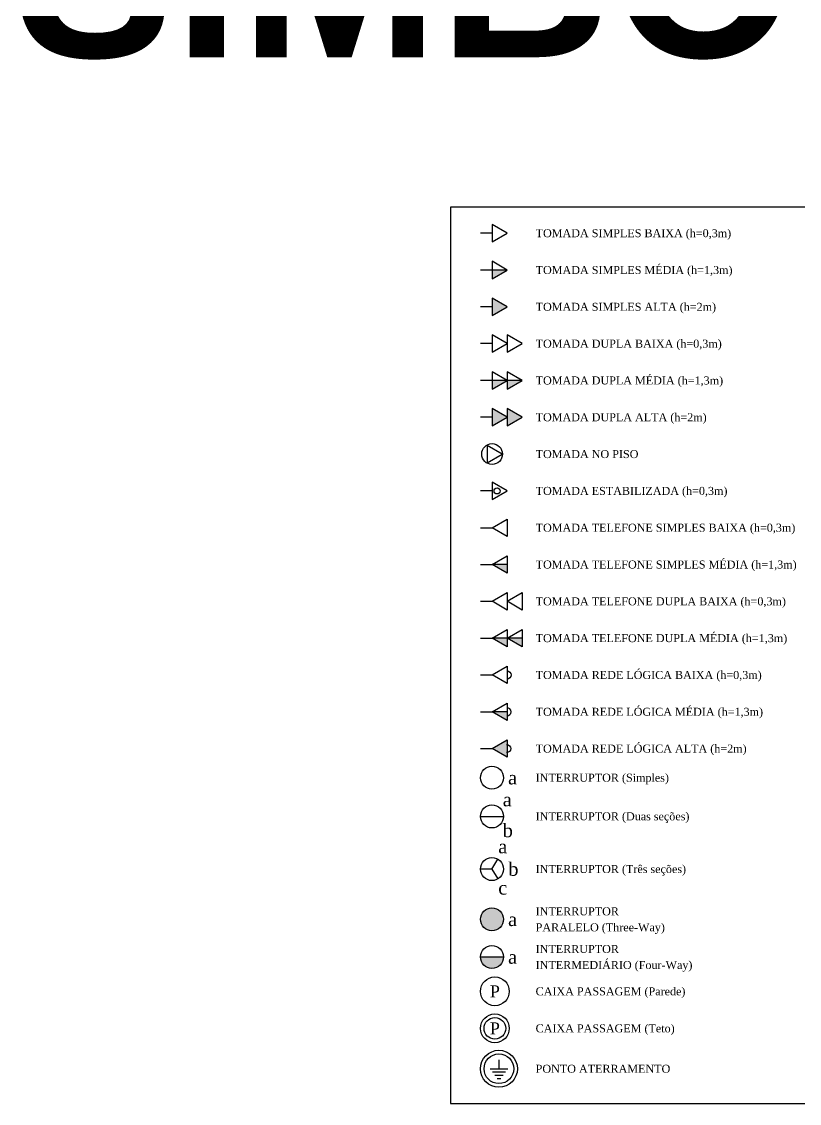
# Model space of a CAD drawing. Extents: x -175055 to -48386, y 10342 to 134050.
# Drawn here: x -114796 to -107964, y 111756 to 121259 of the extents above; entities that cross this region are included whole.
import ezdxf
from ezdxf.enums import TextEntityAlignment as Align

# ---------------------------------------------------------------- set-up
doc = ezdxf.new("R2010")
doc.units = 0
doc.header["$LTSCALE"] = 50
doc.header["$MEASUREMENT"] = 0
doc.layers.get('0').update_dxf_attribs({"linetype": 'CONTINUOUS'})
doc.layers.add('SIMBOLOGIA', color=1, linetype='CONTINUOUS')
doc.layers.add('TX-GM', color=3, linetype='CONTINUOUS')
doc.styles.add('JMS1', font='times.ttf')
doc.styles.add('JMS2', font='times.ttf')
doc.styles.add('SANSSERIFBOLD', font='sasb____.pfb')

# ---------------------------------------------------------------- blocks, each defined once
blk = doc.blocks.new('A$C7A1A14DC')
at = {"layer": 'SIMBOLOGIA'}
blk.add_line((0.0968, 0), (0, 0), dxfattribs=at)
blk.add_lwpolyline([(0.2219, 0), (0.0968, 0.0723), (0.0968, -0.0723)], close=True, dxfattribs=at)
at = {"layer": 'SIMBOLOGIA', "linetype": 'Continuous', "style": 'JMS1'}
blk.add_attdef('POT', text='', height=0.08, dxfattribs=at).set_placement((0.177, 0.1099), align=Align.MIDDLE_LEFT)
blk.add_attdef('CIRC.', (0.177, -0.1449), '', height=0.08, dxfattribs=at)
blk = doc.blocks.new('A$C04520402')
at = {"layer": 'SIMBOLOGIA', "linetype": 'Continuous'}
blk.add_hatch(color=256, dxfattribs=at).paths.add_polyline_path([(0.0968, -0.0723), (0.2219, 0), (0.0968, 0)])
at = {"layer": 'SIMBOLOGIA'}
blk.add_line((0.0968, 0), (0, 0), dxfattribs=at)
at = {"layer": 'SIMBOLOGIA', "linetype": 'Continuous'}
blk.add_line((0.2219, 0), (0.0968, 0), dxfattribs=at)
at = {"layer": 'SIMBOLOGIA'}
blk.add_lwpolyline([(0.2219, 0), (0.0968, 0.0723), (0.0968, -0.0723)], close=True, dxfattribs=at)
at = {"layer": 'SIMBOLOGIA', "linetype": 'Continuous', "style": 'JMS1'}
blk.add_attdef('POT', text='', height=0.08, dxfattribs=at).set_placement((0.177, 0.1099), align=Align.MIDDLE_LEFT)
blk.add_attdef('CIRC.', (0.177, -0.1449), '', height=0.08, dxfattribs=at)
blk = doc.blocks.new('A$C3018671F')
at = {"layer": 'SIMBOLOGIA'}
blk.add_hatch(color=256, dxfattribs=at).paths.add_polyline_path([(0.0968, 0.0723), (0.0968, -0.0723), (0.2219, 0)])
blk.add_line((0.0968, 0), (0, 0), dxfattribs=at)
blk.add_lwpolyline([(0.2219, 0), (0.0968, 0.0723), (0.0968, -0.0723)], close=True, dxfattribs=at)
at = {"layer": 'SIMBOLOGIA', "linetype": 'Continuous', "style": 'JMS1'}
blk.add_attdef('POT', text='', height=0.08, dxfattribs=at).set_placement((0.177, 0.1099), align=Align.MIDDLE_LEFT)
blk.add_attdef('CIRC.', (0.177, -0.1449), '', height=0.08, dxfattribs=at)
blk = doc.blocks.new('A$C2AD67FED')
at = {"layer": 'SIMBOLOGIA', "linetype": 'Continuous'}
blk.add_circle((60, 0), 60, dxfattribs=at)
at = {"layer": 'SIMBOLOGIA', "linetype": 'Continuous', "style": 'JMS1'}
blk.add_attdef('CIRC.1', text='', height=70, dxfattribs=at).set_placement((143.7, 0), align=Align.MIDDLE_LEFT)
blk = doc.blocks.new('A$C046C75A3')
at = {"layer": 'SIMBOLOGIA', "linetype": 'Continuous'}
blk.add_hatch(color=256, dxfattribs=at).paths.add_polyline_path([(0, 0, 1), (120, 0)])
blk.add_line((0, 0), (120, 0), dxfattribs=at)
blk.add_circle((60, 0), 60, dxfattribs=at)
at = {"layer": 'SIMBOLOGIA', "linetype": 'Continuous', "style": 'JMS1'}
blk.add_attdef('CIRC.1', text='', height=70, dxfattribs=at).set_placement((143.7, 0), align=Align.MIDDLE_LEFT)
blk = doc.blocks.new('A$C03AD7B86')
at = {"linetype": 'Continuous'}
for radius in [60, 45]:
    blk.add_circle((0, 0), radius, dxfattribs=at)
at = {"linetype": 'Continuous', "style": 'JMS1'}
blk.add_text('P', height=50, dxfattribs=at).set_placement((0, 0), align=Align.MIDDLE_CENTER)
blk = doc.blocks.new('A$C4C972E47')
at = {"layer": 'SIMBOLOGIA', "linetype": 'Continuous'}
blk.add_circle((60, 0), 60, dxfattribs=at)
at = {"layer": 'SIMBOLOGIA', "linetype": 'Continuous', "style": 'JMS1'}
blk.add_text('P', height=50, dxfattribs=at).set_placement((60, 0), align=Align.MIDDLE_CENTER)
blk = doc.blocks.new('A$C70187CAC')
at = {"linetype": 'Continuous'}
for p, q in [((-0.0557, 0), (0.0557, 0)), ((0, 0.0563), (0, 0)), ((-0.041, -0.0203), (0.041, -0.0203)), ((-0.0262, -0.0405), (0.0262, -0.0405)), ((-0.0115, -0.0608), (0.0115, -0.0608))]:
    blk.add_line(p, q, dxfattribs=at)
for radius in [0.1155, 0.093]:
    blk.add_circle((0, 0), radius, dxfattribs=at)
blk = doc.blocks.new('A$C1CAD7E8E')
at = {"layer": 'SIMBOLOGIA'}
blk.add_line((0, -0.0968), (0, 0), dxfattribs=at)
blk.add_lwpolyline([(0, -0.2219), (0.0723, -0.0968), (-0.0723, -0.0968)], close=True, dxfattribs=at)
at = {"layer": 'SIMBOLOGIA', "linetype": 'Continuous'}
blk.add_circle((0, -0.1385), 0.0253, dxfattribs=at)
at = {"layer": 'SIMBOLOGIA', "linetype": 'Continuous', "style": 'JMS1'}
blk.add_attdef('CIRC.', text='', height=0.08, dxfattribs=at).set_placement((-0.0711, -0.1989), align=Align.RIGHT)
blk.add_attdef('POT', text='', height=0.08, dxfattribs=at).set_placement((0, -0.2628), align=Align.TOP_CENTER)
blk = doc.blocks.new('A$C09D210CD')
at = {"layer": 'SIMBOLOGIA', "linetype": 'Continuous'}
blk.add_line((0, 0), (120, 0), dxfattribs=at)
blk.add_circle((60, 0), 60, dxfattribs=at)
at = {"layer": 'SIMBOLOGIA', "linetype": 'Continuous', "style": 'JMS1'}
blk.add_attdef('CIRC.1', text='', height=70, dxfattribs=at).set_placement((116.1, 31.6), align=Align.BOTTOM_LEFT)
blk.add_attdef('CIRC.2', text='', height=70, dxfattribs=at).set_placement((116.1, -38.1), align=Align.TOP_LEFT)
blk = doc.blocks.new('A$C0844385A')
at = {"layer": 'SIMBOLOGIA'}
blk.add_lwpolyline([(62.6, 0), (-31.3, 54.2), (-31.3, -54.2)], close=True, dxfattribs=at)
blk.add_circle((0, 0), 65, dxfattribs=at)
at = {"layer": 'SIMBOLOGIA', "linetype": 'Continuous', "style": 'JMS1'}
blk.add_attdef('POT', text='', height=60, dxfattribs=at).set_placement((41.2, 82.4), align=Align.MIDDLE_LEFT)
blk.add_attdef('CIRC.', (41.2, -108.7), '', height=60, dxfattribs=at)
blk = doc.blocks.new('A$C2E1423AF')
at = {"layer": 'SIMBOLOGIA'}
for points in [[(72.6, 54.2), (72.6, -54.2), (166.4, 0)], [(166.4, 54.2), (166.4, -54.2), (260.3, 0)]]:
    blk.add_hatch(color=256, dxfattribs=at).paths.add_polyline_path(points)
blk.add_line((72.6, 0), (0, 0), dxfattribs=at)
for points in [[(166.4, 0), (72.6, 54.2), (72.6, -54.2)], [(260.3, 0), (166.4, 54.2), (166.4, -54.2)]]:
    blk.add_lwpolyline(points, close=True, dxfattribs=at)
at = {"layer": 'SIMBOLOGIA', "linetype": 'Continuous', "style": 'JMS1'}
blk.add_attdef('POT', text='', height=60, dxfattribs=at).set_placement((195.5, 82.4), align=Align.MIDDLE_LEFT)
blk.add_attdef('CIRC.', (86.3, -123.1), '', height=60, dxfattribs=at)
blk = doc.blocks.new('A$C23953070')
at = {"layer": 'SIMBOLOGIA', "linetype": 'Continuous'}
for points in [[(72.6, -54.2), (166.4, 0), (72.6, 0)], [(166.4, -54.2), (260.3, 0), (166.4, 0)]]:
    blk.add_hatch(color=256, dxfattribs=at).paths.add_polyline_path(points)
at = {"layer": 'SIMBOLOGIA'}
blk.add_line((72.6, 0), (0, 0), dxfattribs=at)
at = {"layer": 'SIMBOLOGIA', "linetype": 'Continuous'}
for p, q in [((166.4, 0), (72.6, 0)), ((260.3, 0), (166.4, 0))]:
    blk.add_line(p, q, dxfattribs=at)
at = {"layer": 'SIMBOLOGIA'}
for points in [[(166.4, 0), (72.6, 54.2), (72.6, -54.2)], [(260.3, 0), (166.4, 54.2), (166.4, -54.2)]]:
    blk.add_lwpolyline(points, close=True, dxfattribs=at)
at = {"layer": 'SIMBOLOGIA', "linetype": 'Continuous', "style": 'JMS1'}
blk.add_attdef('POT', text='', height=60, dxfattribs=at).set_placement((195.5, 82.4), align=Align.MIDDLE_LEFT)
blk.add_attdef('CIRC.', (86.3, -123.1), '', height=60, dxfattribs=at)
blk = doc.blocks.new('A$C6A1A07AC')
at = {"layer": 'SIMBOLOGIA'}
blk.add_line((72.6, 0), (0, 0), dxfattribs=at)
for points in [[(166.4, 0), (72.6, 54.2), (72.6, -54.2)], [(260.3, 0), (166.4, 54.2), (166.4, -54.2)]]:
    blk.add_lwpolyline(points, close=True, dxfattribs=at)
at = {"layer": 'SIMBOLOGIA', "linetype": 'Continuous', "style": 'JMS1'}
blk.add_attdef('POT', text='', height=60, dxfattribs=at).set_placement((195.5, 82.4), align=Align.MIDDLE_LEFT)
blk.add_attdef('CIRC.', (86.3, -123.1), '', height=60, dxfattribs=at)
blk = doc.blocks.new('A$C57CA5F4A')
at = {"layer": 'SIMBOLOGIA', "linetype": 'Continuous'}
blk.add_hatch(color=256, dxfattribs=at).paths.add_polyline_path([(0.2219, -0.0723), (0.2219, 0), (0.0968, 0)])
at = {"layer": 'SIMBOLOGIA'}
blk.add_line((0, 0), (0.0968, 0), dxfattribs=at)
at = {"layer": 'SIMBOLOGIA', "linetype": 'Continuous'}
blk.add_line((0.2219, 0), (0.0968, 0), dxfattribs=at)
at = {"layer": 'SIMBOLOGIA'}
blk.add_lwpolyline([(0.0968, 0), (0.2219, 0.0723), (0.2219, -0.0723)], close=True, dxfattribs=at)
blk = doc.blocks.new('A$C5E7A017F')
at = {"layer": 'SIMBOLOGIA', "linetype": 'Continuous'}
blk.add_hatch(color=256, dxfattribs=at).paths.add_polyline_path([(0.2219, -0.0723), (0.2219, 0), (0.0968, 0)])
at = {"layer": 'SIMBOLOGIA'}
blk.add_line((0, 0), (0.0968, 0), dxfattribs=at)
at = {"layer": 'SIMBOLOGIA', "linetype": 'Continuous'}
blk.add_line((0.2219, 0), (0.0968, 0), dxfattribs=at)
at = {"layer": 'SIMBOLOGIA'}
blk.add_lwpolyline([(0.0968, 0), (0.2219, 0.0723), (0.2219, -0.0723)], close=True, dxfattribs=at)
at = {"layer": 'SIMBOLOGIA', "linetype": 'Continuous'}
blk.add_arc((0.2219, 0), 0.0335, 270, 90, dxfattribs=at)
blk = doc.blocks.new('A$C0BF17BE3')
at = {"layer": 'SIMBOLOGIA', "linetype": 'Continuous'}
blk.add_hatch(color=256, dxfattribs=at).paths.add_polyline_path([(-0.0968, 0), (-0.2219, 0.0723), (-0.2219, -0.0723)])
at = {"layer": 'SIMBOLOGIA'}
blk.add_line((0, 0), (-0.0968, 0), dxfattribs=at)
blk.add_lwpolyline([(-0.0968, 0), (-0.2219, 0.0723), (-0.2219, -0.0723)], close=True, dxfattribs=at)
at = {"layer": 'SIMBOLOGIA', "linetype": 'Continuous'}
blk.add_arc((-0.2183, 0), 0.0335, 90, 270, dxfattribs=at)
blk = doc.blocks.new('A$C5F2E4564')
at = {"layer": 'SIMBOLOGIA'}
blk.add_line((0, 0), (-0.0968, 0), dxfattribs=at)
blk.add_lwpolyline([(-0.0968, 0), (-0.2219, 0.0723), (-0.2219, -0.0723)], close=True, dxfattribs=at)
at = {"layer": 'SIMBOLOGIA', "linetype": 'Continuous'}
blk.add_arc((-0.2219, 0), 0.0335, 90, 270, dxfattribs=at)
blk = doc.blocks.new('A$C7967052A')
at = {"layer": 'SIMBOLOGIA'}
blk.add_line((0, 0), (-0.0968, 0), dxfattribs=at)
blk.add_lwpolyline([(-0.0968, 0), (-0.2219, 0.0723), (-0.2219, -0.0723)], close=True, dxfattribs=at)
blk = doc.blocks.new('A$C7001172B')
at = {"layer": 'SIMBOLOGIA', "linetype": 'Continuous'}
blk.add_hatch(color=256, dxfattribs=at).paths.add_polyline_path([(0, 0, 1), (120, 0, 1)])
blk.add_circle((60, 0), 60, dxfattribs=at)
at = {"layer": 'SIMBOLOGIA', "linetype": 'Continuous', "style": 'JMS1'}
blk.add_attdef('CIRC.1', text='', height=70, dxfattribs=at).set_placement((143.7, 0), align=Align.MIDDLE_LEFT)
blk = doc.blocks.new('A$C07894F55')
at = {"layer": 'SIMBOLOGIA', "linetype": 'Continuous'}
for q in [(108.4, 62.1), (0, 0), (108.4, -62.1)]:
    blk.add_line((72, 0), q, dxfattribs=at)
blk.add_ellipse((72, 0), major_axis=(-72, 0), ratio=1, start_param=3.141593, end_param=9.424778, dxfattribs=at)
at = {"layer": 'SIMBOLOGIA', "linetype": 'Continuous', "style": 'JMS1', "width": 1}
blk.add_attdef('CIRC.1', text='', height=84, dxfattribs=at).set_placement((111.2, 73.2), align=Align.BOTTOM_LEFT)
blk.add_attdef('CIRC.2', text='', height=84, dxfattribs=at).set_placement((174, 0), align=Align.MIDDLE_LEFT)
blk.add_attdef('CIRC.3', text='', height=84, dxfattribs=at).set_placement((111.2, -76), align=Align.TOP_LEFT)
blk = doc.blocks.new('A$C1C607F6D')
at = {"layer": 'SIMBOLOGIA'}
blk.add_line((0, 0), (72.6, 0), dxfattribs=at)
for points in [[(72.6, 0), (166.4, 54.2), (166.4, -54.2)], [(166.4, 0), (260.3, 54.2), (260.3, -54.2)]]:
    blk.add_lwpolyline(points, close=True, dxfattribs=at)
blk = doc.blocks.new('A$C183B7FAC')
at = {"layer": 'SIMBOLOGIA', "linetype": 'Continuous'}
for points in [[(166.4, -54.2), (166.4, 0), (72.6, 0)], [(260.3, -54.2), (260.3, 0), (166.4, 0)]]:
    blk.add_hatch(color=256, dxfattribs=at).paths.add_polyline_path(points)
at = {"layer": 'SIMBOLOGIA'}
blk.add_line((0, 0), (72.6, 0), dxfattribs=at)
at = {"layer": 'SIMBOLOGIA', "linetype": 'Continuous'}
for p, q in [((166.4, 0), (72.6, 0)), ((260.3, 0), (166.4, 0))]:
    blk.add_line(p, q, dxfattribs=at)
at = {"layer": 'SIMBOLOGIA'}
for points in [[(72.6, 0), (166.4, 54.2), (166.4, -54.2)], [(166.4, 0), (260.3, 54.2), (260.3, -54.2)]]:
    blk.add_lwpolyline(points, close=True, dxfattribs=at)

msp = doc.modelspace()

# ---------------------------------------------------------------- linework, layer by layer
msp.add_lwpolyline([(-111028.2, 111755.5), (-101184.4, 111755.5), (-101184.4, 119630.5), (-111028.2, 119630.5)], close=True)

# ---------------------------------------------------------------- block references
at = {"color": 1, "linetype": 'Continuous', "xscale": 1054.6875, "yscale": 1054.6875, "zscale": 1054.6875}
for name, p in [('A$C7A1A14DC', (-110765.9, 119400.6)), ('A$C04520402', (-110765.9, 119077.1)), ('A$C3018671F', (-110765.9, 118753.7))]:
    msp.add_blockref(name, p, dxfattribs=at)
at = {"color": 1, "xscale": 1.40625, "yscale": 1.40625, "zscale": 1.40625}
for name, p in [('A$C6A1A07AC', (-110765.9, 118430.3)), ('A$C23953070', (-110765.9, 118106.8)), ('A$C2E1423AF', (-110765.9, 117783.4)), ('A$C0844385A', (-110663.8, 117460))]:
    msp.add_blockref(name, p, dxfattribs=at)
at = {"color": 1, "linetype": 'Continuous', "xscale": 1054.6875, "yscale": 1054.6875, "zscale": 1054.6875, "rotation": 90}
msp.add_blockref('A$C1CAD7E8E', (-110765.9, 117136.5), dxfattribs=at)
at = {"linetype": 'Continuous'}
for name, p, xscale, yscale, zscale in [('A$C7967052A', (-110765.9, 116813.1), -1054.6875, 1054.6875, 1054.687499999999), ('A$C57CA5F4A', (-110765.9, 116489.6), 1054.6875, 1054.6875, 1054.6875), ('A$C5F2E4564', (-110765.9, 115519.3), -1054.6875, 1054.6875, 1054.687499999999), ('A$C5E7A017F', (-110765.9, 115195.9), 1054.6875, 1054.6875, 1054.6875), ('A$C0BF17BE3', (-110765.9, 114872.5), -1054.6875, 1054.6875, 1054.687499999999), ('A$C4C972E47', (-110765.9, 112739.7), 2.109375000232831, 2.109375000232831, 2.109375000232831)]:
    msp.add_blockref(name, p, dxfattribs=dict(at, xscale=xscale, yscale=yscale, zscale=zscale))
at = {"xscale": 1.40625, "yscale": 1.40625, "zscale": 1.40625}
for name, p in [('A$C1C607F6D', (-110765.9, 116166.2)), ('A$C183B7FAC', (-110765.9, 115842.8))]:
    msp.add_blockref(name, p, dxfattribs=at)
at = {"layer": 'SIMBOLOGIA', "linetype": 'Continuous'}
ref = msp.add_blockref('A$C2AD67FED', (-110765.9, 114616.8), dxfattribs=dict(at, xscale=1.687500000931323, yscale=1.687499983236194, zscale=1.687500000931323))
ref.add_attrib('CIRC.1', 'a', dxfattribs={"layer": '0', "linetype": 'Continuous', "height": 118.1, "style": 'JMS1'}).set_placement((-110523.4, 114616.8), align=Align.MIDDLE_LEFT)
ref = msp.add_blockref('A$C09D210CD', (-110765.9, 114276.5), dxfattribs=dict(at, xscale=1.687500000931323, yscale=1.687499983236194, zscale=1.687500000931323))
ref.add_attrib('CIRC.1', 'a', dxfattribs={"layer": '0', "linetype": 'Continuous', "height": 118.1, "style": 'JMS1'}).set_placement((-110570, 114329.8), align=Align.BOTTOM_LEFT)
ref.add_attrib('CIRC.2', 'b', dxfattribs={"layer": '0', "linetype": 'Continuous', "height": 118.1, "style": 'JMS1'}).set_placement((-110570, 114212.3), align=Align.TOP_LEFT)
at = {"layer": 'SIMBOLOGIA'}
ref = msp.add_blockref('A$C07894F55', (-110765.9, 113814.2), dxfattribs=dict(at, xscale=1.40625, yscale=1.40625, zscale=1.40625))
ref.add_attrib('CIRC.1', 'a', dxfattribs={"layer": '0', "linetype": 'Continuous', "height": 118.1, "style": 'JMS1', "width": 1}).set_placement((-110609.6, 113917.1), align=Align.BOTTOM_LEFT)
ref.add_attrib('CIRC.2', 'b', dxfattribs={"layer": '0', "linetype": 'Continuous', "height": 118.1, "style": 'JMS1', "width": 1}).set_placement((-110521.2, 113814.2), align=Align.MIDDLE_LEFT)
ref.add_attrib('CIRC.3', 'c', dxfattribs={"layer": '0', "linetype": 'Continuous', "height": 118.1, "style": 'JMS1', "width": 1}).set_placement((-110609.6, 113707.4), align=Align.TOP_LEFT)
at = {"layer": 'SIMBOLOGIA', "linetype": 'Continuous'}
ref = msp.add_blockref('A$C7001172B', (-110765.9, 113372.4), dxfattribs=dict(at, xscale=1.687500000931323, yscale=1.687499983236194, zscale=1.687500000931323))
ref.add_attrib('CIRC.1', 'a', dxfattribs={"layer": '0', "linetype": 'Continuous', "height": 118.1, "style": 'JMS1'}).set_placement((-110523.4, 113372.4), align=Align.MIDDLE_LEFT)
ref = msp.add_blockref('A$C046C75A3', (-110765.9, 113041.6), dxfattribs=dict(at, xscale=1.687500000931323, yscale=1.687499983236194, zscale=1.687500000931323))
ref.add_attrib('CIRC.1', 'a', dxfattribs={"layer": '0', "linetype": 'Continuous', "height": 118.1, "style": 'JMS1'}).set_placement((-110523.4, 113041.6), align=Align.MIDDLE_LEFT)
for name, p, xscale, yscale, zscale in [('A$C03AD7B86', (-110639.3, 112414.5), 2.109375000232831, 2.109375000232831, 2.109375000232831), ('A$C70187CAC', (-110603.5, 112059.7), 1406.25, 1406.25, 1406.25)]:
    msp.add_blockref(name, p, dxfattribs=dict(at, xscale=xscale, yscale=yscale, zscale=zscale))

# ---------------------------------------------------------------- texts
at = {"color": 1, "linetype": 'Continuous', "style": 'JMS2'}
for s, p in [('TOMADA SIMPLES BAIXA (h=0,3m)', (-110281.1, 119400.6)), ('TOMADA SIMPLES MÉDIA (h=1,3m)', (-110281.1, 119077.1)), ('TOMADA SIMPLES ALTA (h=2m)', (-110281.1, 118753.7)), ('TOMADA DUPLA BAIXA (h=0,3m)', (-110281.1, 118430.3)), ('TOMADA DUPLA MÉDIA (h=1,3m)', (-110281.1, 118106.8)), ('TOMADA DUPLA ALTA (h=2m)', (-110281.1, 117783.4)), ('TOMADA NO PISO', (-110281.1, 117460)), ('TOMADA ESTABILIZADA (h=0,3m)', (-110281.1, 117136.5))]:
    msp.add_text(s, height=70.312, dxfattribs=at).set_placement(p, align=Align.MIDDLE_LEFT)
at = {"linetype": 'Continuous', "style": 'JMS2'}
for s, p in [('TOMADA TELEFONE SIMPLES BAIXA (h=0,3m)', (-110281.1, 116813.1)), ('TOMADA TELEFONE SIMPLES MÉDIA (h=1,3m)', (-110281.1, 116489.6)), ('TOMADA TELEFONE DUPLA BAIXA (h=0,3m)', (-110281.1, 116166.2)), ('TOMADA TELEFONE DUPLA MÉDIA (h=1,3m)', (-110281.1, 115842.8)), ('TOMADA REDE LÓGICA BAIXA (h=0,3m)', (-110281.1, 115519.3)), ('TOMADA REDE LÓGICA MÉDIA (h=1,3m)', (-110281.1, 115195.9)), ('TOMADA REDE LÓGICA ALTA (h=2m)', (-110281.1, 114872.5)), ('INTERRUPTOR (Simples)', (-110281.1, 114616.8)), ('INTERRUPTOR (Duas seções)', (-110281.1, 114277.5)), ('INTERRUPTOR (Três seções)', (-110281.1, 113814.2)), ('INTERRUPTOR', (-110281.1, 113442.7)), ('PARALELO (Three-Way)', (-110281.1, 113302.1)), ('INTERRUPTOR', (-110281.1, 113112)), ('INTERMEDIÁRIO (Four-Way)', (-110281.1, 112971.3)), ('CAIXA PASSAGEM (Parede)', (-110281.1, 112739.7)), ('CAIXA PASSAGEM (Teto)', (-110281.1, 112414.5)), ('PONTO ATERRAMENTO', (-110281.1, 112059.7))]:
    msp.add_text(s, height=70.312, dxfattribs=at).set_placement(p, align=Align.MIDDLE_LEFT)
at = {"layer": 'TX-GM', "style": 'SANSSERIFBOLD'}
msp.add_text('SIMBOLOGIA', height=1500, dxfattribs=at).set_placement((-114856.7, 120946.7))

doc.saveas('drawing.dxf')
